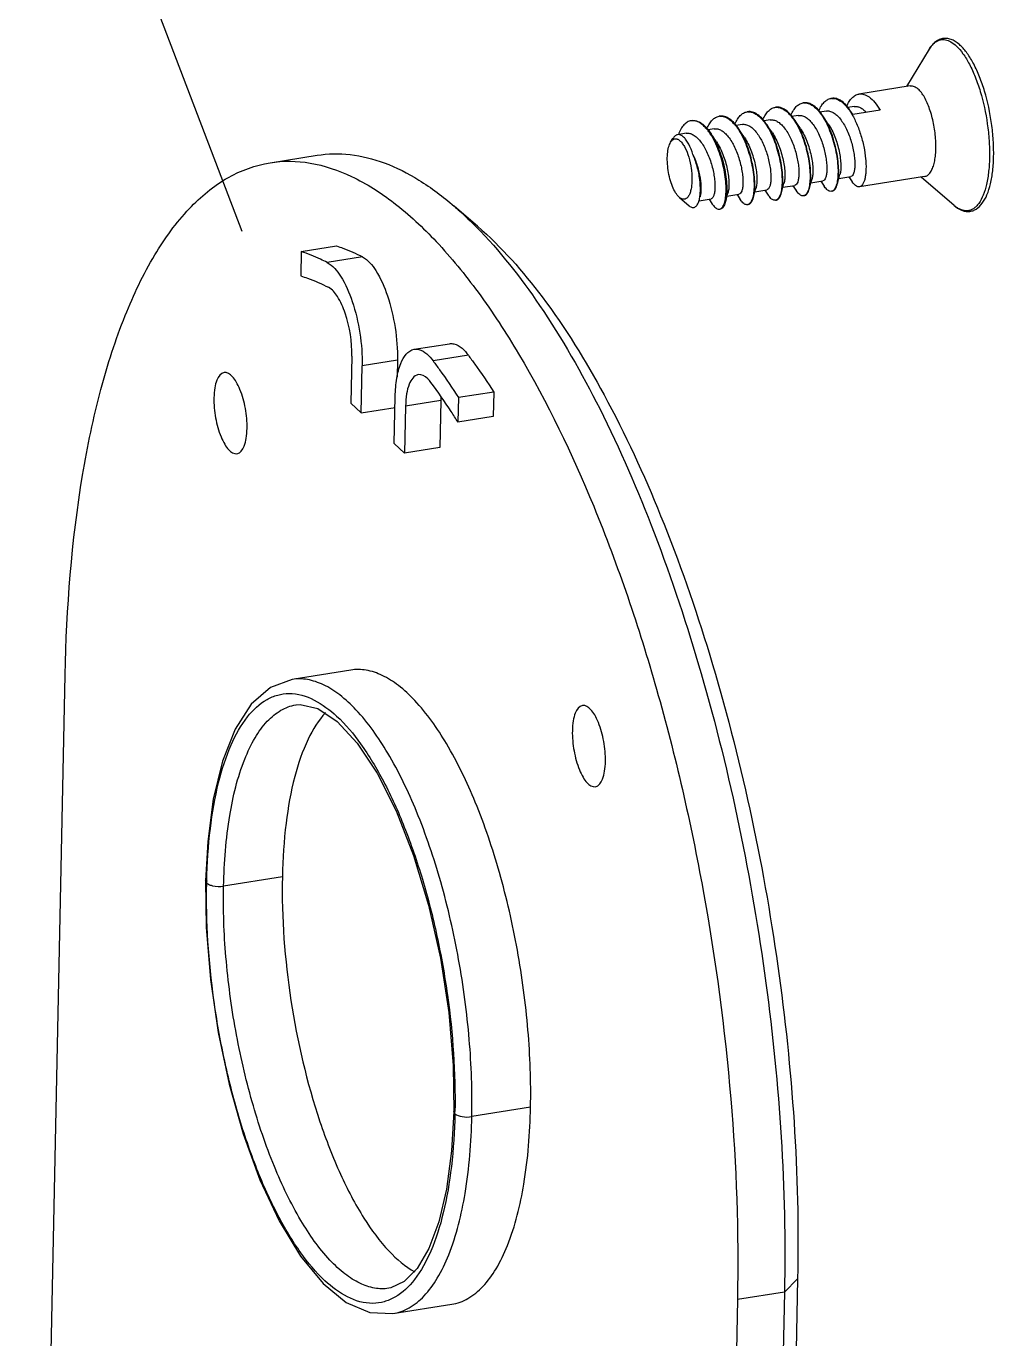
# Model space of a CAD drawing. Header units: millimetres. Extents: x 0 to 549, y 0 to 190.
# Drawn here: x 238.16 to 254.9, y 111.72 to 134.43 of the extents above; entities that cross this region are included whole.
import ezdxf

# ---------------------------------------------------------------- set-up
doc = ezdxf.new("R2010")
doc.units = ezdxf.units.MM
doc.layers.add('02___PRT_ALL_AXES', color=7, linetype='Continuous')

msp = doc.modelspace()

# ---------------------------------------------------------------- linework, layer by layer
msp.add_line((241.896, 130.877), (236.691, 144.501))
at = {"color": 7, "linetype": 'Continuous'}
for p, q in [((251.518, 132.885), (251.411, 132.868)), ((252.003, 132.962), (251.896, 132.945)), ((252.487, 133.039), (252.38, 133.023)), ((252.463, 132.903), (252.432, 132.953)), ((252.465, 132.904), (252.432, 132.953)), ((252.936, 132.978), (252.463, 132.903)), ((250.065, 132.654), (249.959, 132.637)), ((250.55, 132.731), (250.443, 132.714)), ((251.034, 132.808), (250.927, 132.791)), ((249.311, 132.423), (249.35, 132.488)), ((249.581, 132.577), (249.432, 132.553)), ((251.739, 131.72), (251.947, 131.753)), ((251.912, 131.748), (251.969, 131.662)), ((252.224, 131.797), (252.431, 131.83)), ((252.397, 131.825), (252.453, 131.739)), ((252.472, 131.712), (252.453, 131.739)), ((250.286, 131.489), (250.494, 131.522)), ((250.46, 131.516), (250.516, 131.43)), ((250.771, 131.566), (250.978, 131.599)), ((250.944, 131.593), (251, 131.508)), ((250.99, 131.603), (250.978, 131.599)), ((251.02, 131.481), (251, 131.508)), ((251.255, 131.643), (251.463, 131.676)), ((251.428, 131.67), (251.485, 131.585)), ((251.504, 131.558), (251.485, 131.585)), ((251.988, 131.635), (251.969, 131.662)), ((245.966, 130.969), (245.562, 131.316)), ((249.463, 131.468), (249.457, 131.474)), ((249.463, 131.468), (249.632, 131.323)), ((249.802, 131.411), (250.01, 131.445)), ((249.975, 131.439), (250.032, 131.353)), ((250.051, 131.327), (250.032, 131.353)), ((250.535, 131.404), (250.516, 131.43)), ((250.653, 131.343), (250.671, 131.349)), ((250.667, 131.352), (250.656, 131.346)), ((242.916, 130.53), (243.526, 130.627)), ((242.916, 130.53), (242.908, 130.108)), ((243.975, 130.439), (243.365, 130.342)), ((244.871, 128.84), (245.481, 128.937)), ((243.791, 128.72), (243.775, 127.906)), ((243.954, 127.74), (243.97, 128.554)), ((244.58, 128.651), (243.97, 128.554)), ((244.58, 128.651), (244.574, 128.355)), ((245.809, 128.736), (245.199, 128.638)), ((246.248, 128.1), (245.638, 128.003)), ((246.248, 128.1), (246.239, 127.678)), ((243.775, 127.906), (243.954, 127.74)), ((244.527, 127.208), (244.543, 128.022)), ((244.722, 127.855), (244.706, 127.041)), ((245.333, 127.953), (244.722, 127.855)), ((245.333, 127.953), (245.316, 127.138)), ((245.638, 128.003), (245.629, 127.581)), ((243.954, 127.74), (244.54, 127.833)), ((246.239, 127.678), (245.629, 127.581)), ((244.706, 127.041), (244.527, 127.208)), ((245.316, 127.138), (244.706, 127.041)), ((238.445, 104.686), (238.828, 123.207)), ((243.774, 123.29), (242.758, 123.128)), ((242.821, 122.688), (242.828, 122.689)), ((242.589, 119.715), (241.572, 119.553)), ((241.279, 119.604), (241.26, 119.641)), ((245.576, 115.614), (245.558, 115.651)), ((246.886, 115.725), (245.869, 115.563)), ((251.508, 112.76), (251.125, 94.239)), ((251.508, 112.76), (251.281, 112.529)), ((244.434, 112.594), (244.431, 112.593)), ((251.281, 112.529), (250.467, 112.399)), ((251.281, 112.529), (250.897, 94.008)), ((244.504, 112.155), (245.521, 112.317)), ((250.467, 112.399), (250.084, 93.879))]:
    msp.add_line(p, q, dxfattribs=at)
for points in [[(252.04, 132.737), (251.98, 132.827), (251.948, 132.876)], [(250.587, 132.505), (250.527, 132.596), (250.495, 132.645)], [(251.072, 132.583), (251.012, 132.673), (250.979, 132.722)], [(251.556, 132.66), (251.496, 132.75), (251.464, 132.799)], [(250.103, 132.428), (250.043, 132.519), (250.011, 132.568)], [(251.228, 131.544), (251.26, 131.662), (251.273, 131.709)], [(251.712, 131.621), (251.744, 131.739), (251.758, 131.786)], [(252.196, 131.698), (252.229, 131.816), (252.242, 131.863)], [(250.259, 131.39), (250.292, 131.507), (250.305, 131.554)], [(250.743, 131.467), (250.776, 131.585), (250.789, 131.632)], [(242.757, 123.128), (242.385, 122.988), (242.052, 122.697), (241.775, 122.268), (241.554, 121.713), (241.394, 121.054), (241.297, 120.325), (241.26, 119.641)], [(242.821, 122.688), (242.9, 122.695), (243.202, 122.626), (243.539, 122.401), (243.887, 122.023), (244.23, 121.505), (244.56, 120.852), (244.861, 120.081), (245.121, 119.221), (245.326, 118.304), (245.469, 117.367), (245.546, 116.447), (245.558, 115.651)], [(241.26, 119.641), (241.271, 118.842), (241.343, 117.936), (241.476, 117.022), (241.667, 116.125), (241.91, 115.266), (242.202, 114.47), (242.535, 113.758), (242.903, 113.151), (243.295, 112.675), (243.695, 112.348), (244.101, 112.173), (244.504, 112.155)], [(245.558, 115.651), (245.52, 114.97), (245.431, 114.307), (245.297, 113.743), (245.124, 113.283), (244.921, 112.936), (244.698, 112.709), (244.469, 112.6), (244.431, 112.593)]]:
    msp.add_lwpolyline(points, dxfattribs=at)
for centre, radius, start, end in [((254.054, 133.928), 0.277, 124.1108, 126.0805), ((251.63, 132.925), 0.179, 95.1768, 99.0422), ((252.114, 133.002), 0.179, 95.189, 99.0565), ((252.025, 132.799), 0.404, 53.309, 54.3436), ((252.048, 132.816), 0.386, 54.3405, 55.8656), ((250.177, 132.694), 0.179, 95.187, 99.0708), ((250.661, 132.771), 0.179, 95.1788, 99.0695), ((250.572, 132.568), 0.404, 53.307, 54.3436), ((250.595, 132.585), 0.386, 54.3405, 55.8638), ((251.146, 132.848), 0.179, 95.1627, 99.0608), ((251.056, 132.645), 0.404, 53.3091, 54.3436), ((251.079, 132.662), 0.386, 54.3405, 55.8646), ((251.54, 132.722), 0.404, 53.3095, 54.3436), ((251.563, 132.739), 0.386, 54.3405, 55.8658), ((249.693, 132.617), 0.179, 95.1873, 99.0516), ((250.088, 132.491), 0.404, 53.3089, 54.3436), ((250.11, 132.508), 0.386, 54.3405, 55.8664), ((251.115, 131.48), 0.0625, 279.1119, 290.2096), ((251.114, 131.484), 0.0666, 290.2154, 296.4338), ((251.127, 131.481), 0.0617, 279.1024, 285.624), ((251.126, 131.484), 0.0647, 285.6884, 294.9399), ((247.046, 127.918), 1.714, 176.5192, 178.8325), ((251.984, 119.382), 10.708, 178.6158, 178.8138), ((234.774, 115.837), 10.804, 358.8126, 359.0042)]:
    msp.add_arc(centre, radius, start, end, dxfattribs=at)
for points, knots in [([(254.325, 134.098), (254.303, 134.118), (254.258, 134.155), (254.185, 134.196), (254.109, 134.219), (254.033, 134.221), (253.96, 134.201), (253.893, 134.161), (253.834, 134.103), (253.801, 134.057), (253.786, 134.032)], [0, 0, 0, 0, 0.140093, 0.268504, 0.388464, 0.504115, 0.619261, 0.73764, 0.863385, 1, 1, 1, 1]), ([(253.786, 134.032), (253.79, 134.038), (253.806, 134.063), (253.823, 134.087), (253.837, 134.103)], [0, 0, 0, 0, 0.262793, 1, 1, 1, 1]), ([(253.837, 134.103), (253.842, 134.107), (253.858, 134.125), (253.876, 134.141), (253.891, 134.152)], [0, 0, 0, 0, 0.261378, 1, 1, 1, 1]), ([(253.899, 134.157), (253.924, 134.174), (253.979, 134.2), (254.074, 134.199), (254.17, 134.159), (254.227, 134.114), (254.255, 134.088)], [0, 0, 0, 0, 0.228046, 0.45228, 0.702841, 1, 1, 1, 1]), ([(254.216, 131.329), (254.255, 131.296), (254.317, 131.254), (254.409, 131.226), (254.476, 131.222), (254.542, 131.235), (254.626, 131.276), (254.717, 131.368), (254.796, 131.52), (254.855, 131.711), (254.891, 131.936), (254.906, 132.19), (254.899, 132.463), (254.86, 132.839), (254.782, 133.208), (254.665, 133.549), (254.565, 133.77), (254.455, 133.954), (254.37, 134.056), (254.325, 134.098)], [0, 0, 0, 0, 0.043678, 0.063552, 0.082761, 0.101786, 0.121146, 0.162677, 0.211289, 0.268796, 0.335179, 0.409218, 0.488955, 0.571992, 0.737304, 0.814489, 0.884937, 0.946999, 1, 1, 1, 1]), ([(254.255, 134.088), (254.299, 134.048), (254.382, 133.947), (254.491, 133.766), (254.59, 133.546), (254.707, 133.204), (254.786, 132.835), (254.826, 132.457), (254.834, 132.183), (254.821, 131.929), (254.785, 131.703), (254.73, 131.515), (254.665, 131.387), (254.602, 131.312), (254.554, 131.271), (254.501, 131.245), (254.446, 131.233), (254.389, 131.236), (254.331, 131.254), (254.272, 131.285), (254.235, 131.313), (254.216, 131.329)], [0, 0, 0, 0, 0.052505, 0.115239, 0.187063, 0.266073, 0.435739, 0.521079, 0.603049, 0.679095, 0.747025, 0.805236, 0.853068, 0.873371, 0.891663, 0.908524, 0.924748, 0.941245, 0.958873, 0.978311, 1, 1, 1, 1]), ([(251.392, 132.892), (251.405, 132.92), (251.431, 132.972), (251.48, 133.038), (251.537, 133.083), (251.58, 133.099), (251.602, 133.102)], [0, 0, 0, 0, 0.300874, 0.562643, 0.791205, 1, 1, 1, 1]), ([(251.78, 133.059), (251.754, 133.076), (251.701, 133.103), (251.641, 133.108), (251.614, 133.104)], [0, 0, 0, 0, 0.533387, 1, 1, 1, 1]), ([(251.614, 133.104), (251.64, 133.106), (251.7, 133.098), (251.751, 133.069), (251.776, 133.051)], [0, 0, 0, 0, 0.464867, 1, 1, 1, 1]), ([(251.877, 132.969), (251.889, 132.998), (251.915, 133.05), (251.964, 133.115), (252.021, 133.16), (252.065, 133.176), (252.086, 133.179)], [0, 0, 0, 0, 0.30087, 0.562641, 0.791207, 1, 1, 1, 1]), ([(252.264, 133.136), (252.238, 133.153), (252.185, 133.181), (252.125, 133.186), (252.098, 133.181)], [0, 0, 0, 0, 0.533385, 1, 1, 1, 1]), ([(252.098, 133.181), (252.125, 133.183), (252.184, 133.175), (252.235, 133.146), (252.26, 133.128)], [0, 0, 0, 0, 0.464865, 1, 1, 1, 1]), ([(252.266, 133.124), (252.295, 133.102), (252.352, 133.047), (252.399, 132.984), (252.422, 132.948)], [0, 0, 0, 0, 0.462969, 1, 1, 1, 1]), ([(252.432, 132.953), (252.409, 132.989), (252.361, 133.053), (252.302, 133.108), (252.273, 133.13)], [0, 0, 0, 0, 0.53834, 1, 1, 1, 1]), ([(252.361, 133.046), (252.373, 133.075), (252.399, 133.127), (252.449, 133.192), (252.506, 133.237), (252.549, 133.253), (252.57, 133.256)], [0, 0, 0, 0, 0.300858, 0.562626, 0.791197, 1, 1, 1, 1]), ([(252.57, 133.256), (252.599, 133.261), (252.663, 133.255), (252.718, 133.224), (252.745, 133.205)], [0, 0, 0, 0, 0.463959, 1, 1, 1, 1]), ([(252.745, 133.205), (252.781, 133.179), (252.853, 133.108), (252.908, 133.025), (252.936, 132.978)], [0, 0, 0, 0, 0.455783, 1, 1, 1, 1]), ([(249.939, 132.66), (249.952, 132.689), (249.978, 132.741), (250.027, 132.806), (250.084, 132.852), (250.127, 132.867), (250.149, 132.871)], [0, 0, 0, 0, 0.3009, 0.562681, 0.791236, 1, 1, 1, 1]), ([(250.327, 132.827), (250.301, 132.845), (250.248, 132.872), (250.188, 132.877), (250.161, 132.873)], [0, 0, 0, 0, 0.533384, 1, 1, 1, 1]), ([(250.161, 132.872), (250.188, 132.875), (250.247, 132.866), (250.298, 132.837), (250.323, 132.819)], [0, 0, 0, 0, 0.464871, 1, 1, 1, 1]), ([(250.424, 132.738), (250.436, 132.766), (250.462, 132.818), (250.512, 132.883), (250.568, 132.929), (250.612, 132.945), (250.633, 132.948)], [0, 0, 0, 0, 0.300856, 0.562623, 0.791198, 1, 1, 1, 1]), ([(250.811, 132.904), (250.785, 132.922), (250.732, 132.949), (250.672, 132.954), (250.645, 132.95)], [0, 0, 0, 0, 0.533384, 1, 1, 1, 1]), ([(250.645, 132.949), (250.672, 132.952), (250.731, 132.943), (250.782, 132.915), (250.808, 132.896)], [0, 0, 0, 0, 0.464873, 1, 1, 1, 1]), ([(250.813, 132.892), (250.843, 132.87), (250.899, 132.816), (250.946, 132.752), (250.969, 132.717)], [0, 0, 0, 0, 0.462969, 1, 1, 1, 1]), ([(250.979, 132.722), (250.956, 132.758), (250.908, 132.822), (250.85, 132.877), (250.82, 132.898)], [0, 0, 0, 0, 0.538298, 1, 1, 1, 1]), ([(250.908, 132.815), (250.92, 132.843), (250.946, 132.895), (250.996, 132.961), (251.053, 133.006), (251.096, 133.022), (251.117, 133.025)], [0, 0, 0, 0, 0.300866, 0.562637, 0.791204, 1, 1, 1, 1]), ([(251.295, 132.981), (251.27, 132.999), (251.217, 133.026), (251.156, 133.031), (251.129, 133.027)], [0, 0, 0, 0, 0.533386, 1, 1, 1, 1]), ([(251.129, 133.027), (251.156, 133.029), (251.215, 133.02), (251.267, 132.992), (251.292, 132.974)], [0, 0, 0, 0, 0.464879, 1, 1, 1, 1]), ([(251.298, 132.969), (251.327, 132.948), (251.384, 132.893), (251.43, 132.829), (251.454, 132.794)], [0, 0, 0, 0, 0.462969, 1, 1, 1, 1]), ([(251.464, 132.799), (251.44, 132.835), (251.392, 132.899), (251.334, 132.954), (251.304, 132.976)], [0, 0, 0, 0, 0.538298, 1, 1, 1, 1]), ([(251.518, 132.885), (251.538, 132.888), (251.581, 132.886), (251.645, 132.86), (251.706, 132.812), (251.79, 132.72), (251.879, 132.566), (251.944, 132.392), (251.983, 132.244), (252.003, 132.135), (252.014, 132.034), (252.016, 131.944), (252.011, 131.878), (252.003, 131.834), (251.991, 131.793), (251.97, 131.757), (251.947, 131.753)], [0, 0, 0, 0, 0.0441, 0.092948, 0.149501, 0.214704, 0.367736, 0.538358, 0.623872, 0.70575, 0.781288, 0.848037, 0.903977, 0.92746, 0.947824, 1, 1, 1, 1]), ([(251.782, 133.046), (251.811, 133.025), (251.868, 132.97), (251.915, 132.907), (251.938, 132.871)], [0, 0, 0, 0, 0.462969, 1, 1, 1, 1]), ([(251.948, 132.876), (251.924, 132.912), (251.877, 132.976), (251.818, 133.031), (251.788, 133.053)], [0, 0, 0, 0, 0.538298, 1, 1, 1, 1]), ([(251.938, 132.871), (251.966, 132.829), (252.017, 132.736), (252.104, 132.533), (252.165, 132.315), (252.199, 132.096), (252.21, 131.946), (252.207, 131.815), (252.194, 131.734), (252.185, 131.699)], [0, 0, 0, 0, 0.124668, 0.259924, 0.54174, 0.677361, 0.802017, 0.91083, 1, 1, 1, 1]), ([(252.196, 131.698), (252.206, 131.733), (252.218, 131.813), (252.222, 131.945), (252.211, 132.096), (252.177, 132.316), (252.116, 132.536), (252.028, 132.74), (251.976, 132.833), (251.948, 132.876)], [0, 0, 0, 0, 0.08869, 0.197277, 0.321934, 0.457719, 0.74, 0.875379, 1, 1, 1, 1]), ([(252.003, 132.962), (252.022, 132.966), (252.066, 132.964), (252.129, 132.937), (252.191, 132.89), (252.274, 132.797), (252.363, 132.643), (252.429, 132.469), (252.467, 132.321), (252.487, 132.212), (252.498, 132.111), (252.501, 132.022), (252.496, 131.956), (252.487, 131.911), (252.475, 131.87), (252.455, 131.834), (252.431, 131.83)], [0, 0, 0, 0, 0.0441, 0.092948, 0.149501, 0.214704, 0.367736, 0.538358, 0.623872, 0.70575, 0.781288, 0.848037, 0.903977, 0.927459, 0.947824, 1, 1, 1, 1]), ([(252.422, 132.948), (252.459, 132.892), (252.525, 132.767), (252.601, 132.564), (252.657, 132.35), (252.684, 132.172), (252.693, 132.037), (252.693, 131.946), (252.687, 131.865), (252.675, 131.795), (252.659, 131.737), (252.637, 131.693), (252.611, 131.662), (252.588, 131.652), (252.578, 131.65)], [0, 0, 0, 0, 0.145674, 0.305104, 0.468046, 0.623399, 0.694881, 0.760584, 0.819474, 0.87074, 0.913887, 0.948924, 0.976766, 1, 1, 1, 1]), ([(252.487, 133.039), (252.504, 133.042), (252.54, 133.042), (252.594, 133.024), (252.647, 132.99), (252.68, 132.959), (252.696, 132.942)], [0, 0, 0, 0, 0.213421, 0.444181, 0.704484, 1, 1, 1, 1]), ([(249.664, 132.794), (249.642, 132.79), (249.595, 132.773), (249.535, 132.721), (249.483, 132.647), (249.457, 132.589), (249.444, 132.557)], [0, 0, 0, 0, 0.205029, 0.432063, 0.695281, 1, 1, 1, 1]), ([(250.001, 132.562), (249.989, 132.581), (249.964, 132.617), (249.918, 132.672), (249.865, 132.725), (249.803, 132.768), (249.739, 132.793), (249.696, 132.797), (249.676, 132.795)], [0, 0, 0, 0, 0.161373, 0.312058, 0.516933, 0.6969, 0.855398, 1, 1, 1, 1]), ([(249.677, 132.796), (249.704, 132.8), (249.765, 132.795), (249.853, 132.749), (249.937, 132.671), (249.986, 132.605), (250.011, 132.568)], [0, 0, 0, 0, 0.195063, 0.41857, 0.68598, 1, 1, 1, 1]), ([(250.065, 132.654), (250.085, 132.657), (250.128, 132.655), (250.192, 132.628), (250.253, 132.581), (250.337, 132.488), (250.426, 132.335), (250.491, 132.161), (250.53, 132.012), (250.55, 131.904), (250.561, 131.803), (250.563, 131.713), (250.558, 131.647), (250.55, 131.602), (250.538, 131.562), (250.517, 131.525), (250.494, 131.522)], [0, 0, 0, 0, 0.0441, 0.092948, 0.149501, 0.214704, 0.367737, 0.538358, 0.623872, 0.70575, 0.781288, 0.848037, 0.903977, 0.92746, 0.947824, 1, 1, 1, 1]), ([(250.329, 132.815), (250.358, 132.793), (250.415, 132.738), (250.462, 132.675), (250.485, 132.64)], [0, 0, 0, 0, 0.46297, 1, 1, 1, 1]), ([(250.495, 132.645), (250.472, 132.681), (250.424, 132.745), (250.365, 132.8), (250.335, 132.821)], [0, 0, 0, 0, 0.538294, 1, 1, 1, 1]), ([(250.485, 132.64), (250.513, 132.597), (250.564, 132.505), (250.651, 132.301), (250.712, 132.083), (250.746, 131.865), (250.757, 131.715), (250.754, 131.583), (250.741, 131.503), (250.732, 131.468)], [0, 0, 0, 0, 0.124673, 0.259938, 0.541769, 0.677386, 0.802032, 0.910836, 1, 1, 1, 1]), ([(250.743, 131.467), (250.753, 131.502), (250.766, 131.582), (250.769, 131.714), (250.759, 131.865), (250.724, 132.085), (250.663, 132.304), (250.575, 132.509), (250.523, 132.602), (250.495, 132.645)], [0, 0, 0, 0, 0.088692, 0.197279, 0.321933, 0.457713, 0.739998, 0.87538, 1, 1, 1, 1]), ([(250.55, 132.731), (250.569, 132.734), (250.611, 132.732), (250.672, 132.708), (250.732, 132.663), (250.814, 132.575), (250.902, 132.428), (250.981, 132.227), (251.025, 132.048), (251.043, 131.909), (251.048, 131.818), (251.045, 131.74), (251.034, 131.677), (251.018, 131.631), (251, 131.608), (250.99, 131.603)], [0, 0, 0, 0, 0.043177, 0.090776, 0.14562, 0.208697, 0.356869, 0.523273, 0.688825, 0.764898, 0.833267, 0.891913, 0.939342, 0.974941, 1, 1, 1, 1]), ([(250.969, 132.717), (250.997, 132.674), (251.049, 132.582), (251.135, 132.378), (251.196, 132.16), (251.231, 131.942), (251.241, 131.792), (251.238, 131.66), (251.226, 131.58), (251.216, 131.545)], [0, 0, 0, 0, 0.124689, 0.259971, 0.541829, 0.677448, 0.802088, 0.910871, 1, 1, 1, 1]), ([(251.228, 131.544), (251.237, 131.579), (251.25, 131.659), (251.254, 131.791), (251.243, 131.942), (251.208, 132.162), (251.147, 132.382), (251.06, 132.586), (251.007, 132.679), (250.979, 132.722)], [0, 0, 0, 0, 0.08869, 0.197277, 0.321934, 0.457719, 0.739998, 0.875379, 1, 1, 1, 1]), ([(251.034, 132.808), (251.054, 132.811), (251.097, 132.809), (251.16, 132.783), (251.222, 132.735), (251.306, 132.643), (251.395, 132.489), (251.46, 132.315), (251.498, 132.166), (251.519, 132.058), (251.53, 131.957), (251.532, 131.867), (251.527, 131.801), (251.518, 131.757), (251.507, 131.716), (251.486, 131.68), (251.463, 131.676)], [0, 0, 0, 0, 0.0441, 0.092948, 0.149501, 0.214704, 0.367736, 0.538358, 0.623872, 0.70575, 0.781288, 0.848037, 0.903977, 0.927461, 0.947824, 1, 1, 1, 1]), ([(251.454, 132.794), (251.481, 132.752), (251.533, 132.659), (251.62, 132.456), (251.681, 132.238), (251.715, 132.019), (251.726, 131.869), (251.722, 131.737), (251.71, 131.657), (251.701, 131.622)], [0, 0, 0, 0, 0.124667, 0.259924, 0.54174, 0.67736, 0.802015, 0.910827, 1, 1, 1, 1]), ([(251.712, 131.621), (251.722, 131.656), (251.734, 131.736), (251.738, 131.868), (251.727, 132.019), (251.693, 132.239), (251.631, 132.459), (251.544, 132.663), (251.492, 132.756), (251.464, 132.799)], [0, 0, 0, 0, 0.088689, 0.197276, 0.321935, 0.45772, 0.739998, 0.875378, 1, 1, 1, 1]), ([(251.556, 132.66), (251.602, 132.591), (251.677, 132.437), (251.737, 132.234), (251.765, 132.07), (251.774, 131.96), (251.773, 131.866), (251.764, 131.81), (251.758, 131.786)], [0, 0, 0, 0, 0.270424, 0.557264, 0.692419, 0.814345, 0.918106, 1, 1, 1, 1]), ([(252.04, 132.737), (252.086, 132.668), (252.161, 132.514), (252.221, 132.311), (252.249, 132.147), (252.258, 132.037), (252.257, 131.943), (252.249, 131.887), (252.242, 131.863)], [0, 0, 0, 0, 0.270424, 0.557264, 0.692419, 0.814345, 0.918106, 1, 1, 1, 1]), ([(249.457, 131.474), (249.433, 131.495), (249.39, 131.554), (249.338, 131.661), (249.296, 131.791), (249.266, 131.934), (249.252, 132.079), (249.253, 132.214), (249.271, 132.329), (249.295, 132.397), (249.311, 132.423)], [0, 0, 0, 0, 0.095528, 0.21592, 0.354951, 0.503623, 0.651753, 0.789225, 0.90725, 1, 1, 1, 1]), ([(249.311, 132.423), (249.314, 132.429), (249.326, 132.447), (249.343, 132.463), (249.357, 132.471)], [0, 0, 0, 0, 0.280416, 1, 1, 1, 1]), ([(249.432, 132.553), (249.416, 132.55), (249.382, 132.534), (249.36, 132.505), (249.35, 132.488)], [0, 0, 0, 0, 0.451209, 1, 1, 1, 1]), ([(249.357, 132.471), (249.366, 132.477), (249.386, 132.484), (249.408, 132.482), (249.418, 132.479)], [0, 0, 0, 0, 0.496656, 1, 1, 1, 1]), ([(249.418, 132.479), (249.423, 132.477), (249.445, 132.469), (249.464, 132.455), (249.477, 132.443)], [0, 0, 0, 0, 0.223311, 1, 1, 1, 1]), ([(249.536, 132.51), (249.52, 132.525), (249.489, 132.549), (249.449, 132.556), (249.432, 132.553)], [0, 0, 0, 0, 0.553952, 1, 1, 1, 1]), ([(249.477, 132.443), (249.492, 132.429), (249.522, 132.393), (249.576, 132.302), (249.63, 132.159), (249.664, 132), (249.678, 131.867), (249.681, 131.77), (249.676, 131.68), (249.664, 131.6), (249.644, 131.534), (249.618, 131.482), (249.585, 131.446), (249.544, 131.431), (249.5, 131.44), (249.475, 131.457), (249.463, 131.468)], [0, 0, 0, 0, 0.052551, 0.115344, 0.266144, 0.435967, 0.521388, 0.603437, 0.679559, 0.747562, 0.805837, 0.853725, 0.892205, 0.925065, 0.958979, 1, 1, 1, 1]), ([(249.696, 132.211), (249.677, 132.273), (249.644, 132.359), (249.585, 132.457), (249.553, 132.495), (249.536, 132.51)], [0, 0, 0, 0, 0.565791, 0.801717, 1, 1, 1, 1]), ([(249.581, 132.577), (249.601, 132.58), (249.644, 132.578), (249.707, 132.551), (249.769, 132.504), (249.853, 132.411), (249.942, 132.257), (250.007, 132.083), (250.046, 131.935), (250.066, 131.827), (250.077, 131.726), (250.079, 131.636), (250.074, 131.57), (250.065, 131.525), (250.054, 131.485), (250.033, 131.448), (250.01, 131.445)], [0, 0, 0, 0, 0.0441, 0.092948, 0.149501, 0.214704, 0.367736, 0.538358, 0.623872, 0.70575, 0.781288, 0.848037, 0.903977, 0.927458, 0.947824, 1, 1, 1, 1]), ([(250.248, 131.39), (250.257, 131.425), (250.269, 131.505), (250.273, 131.637), (250.262, 131.787), (250.228, 132.005), (250.167, 132.223), (250.08, 132.427), (250.029, 132.52), (250.001, 132.562)], [0, 0, 0, 0, 0.089084, 0.197827, 0.322435, 0.45804, 0.739918, 0.875245, 1, 1, 1, 1]), ([(250.011, 132.568), (250.039, 132.525), (250.091, 132.432), (250.179, 132.227), (250.24, 132.008), (250.274, 131.788), (250.285, 131.637), (250.281, 131.505), (250.269, 131.425), (250.259, 131.39)], [0, 0, 0, 0, 0.12462, 0.260002, 0.542284, 0.678068, 0.802721, 0.911309, 1, 1, 1, 1]), ([(250.103, 132.428), (250.149, 132.36), (250.224, 132.206), (250.284, 132.002), (250.312, 131.839), (250.321, 131.729), (250.32, 131.635), (250.311, 131.579), (250.305, 131.554)], [0, 0, 0, 0, 0.270423, 0.557264, 0.692419, 0.814345, 0.918106, 1, 1, 1, 1]), ([(250.587, 132.505), (250.633, 132.437), (250.708, 132.283), (250.768, 132.079), (250.796, 131.916), (250.805, 131.806), (250.804, 131.712), (250.796, 131.656), (250.789, 131.632)], [0, 0, 0, 0, 0.270424, 0.557265, 0.692419, 0.814346, 0.918107, 1, 1, 1, 1]), ([(251.072, 132.583), (251.117, 132.514), (251.192, 132.36), (251.252, 132.157), (251.28, 131.993), (251.29, 131.883), (251.288, 131.789), (251.28, 131.733), (251.273, 131.709)], [0, 0, 0, 0, 0.270424, 0.557264, 0.692419, 0.814345, 0.918107, 1, 1, 1, 1]), ([(243.189, 132.197), (243.378, 132.227), (243.777, 132.233), (244.381, 132.079), (244.989, 131.769), (245.371, 131.481), (245.562, 131.316)], [0, 0, 0, 0, 0.219294, 0.452326, 0.710123, 1, 1, 1, 1]), ([(249.696, 132.211), (249.727, 132.145), (249.778, 132.01), (249.823, 131.808), (249.838, 131.649), (249.833, 131.542), (249.826, 131.497), (249.82, 131.477)], [0, 0, 0, 0, 0.289344, 0.573355, 0.819234, 0.919052, 1, 1, 1, 1]), ([(249.803, 131.415), (249.81, 131.439), (249.82, 131.492), (249.829, 131.614), (249.819, 131.787), (249.776, 132.001), (249.727, 132.144), (249.696, 132.211)], [0, 0, 0, 0, 0.091211, 0.197803, 0.447927, 0.725854, 1, 1, 1, 1]), ([(252.578, 131.65), (252.57, 131.649), (252.551, 131.65), (252.524, 131.662), (252.497, 131.683), (252.481, 131.702), (252.472, 131.712)], [0, 0, 0, 0, 0.196382, 0.41835, 0.683391, 1, 1, 1, 1]), ([(251.125, 131.418), (251.117, 131.417), (251.098, 131.418), (251.071, 131.43), (251.044, 131.452), (251.028, 131.47), (251.02, 131.481)], [0, 0, 0, 0, 0.196414, 0.418389, 0.683344, 1, 1, 1, 1]), ([(251.216, 131.545), (251.212, 131.53), (251.204, 131.503), (251.184, 131.46), (251.161, 131.433), (251.143, 131.424)], [0, 0, 0, 0, 0.318404, 0.588422, 1, 1, 1, 1]), ([(251.154, 131.426), (251.171, 131.434), (251.194, 131.46), (251.215, 131.502), (251.224, 131.529), (251.228, 131.544)], [0, 0, 0, 0, 0.41123, 0.681157, 1, 1, 1, 1]), ([(251.609, 131.496), (251.601, 131.494), (251.583, 131.495), (251.556, 131.507), (251.529, 131.529), (251.512, 131.547), (251.504, 131.558)], [0, 0, 0, 0, 0.196382, 0.418348, 0.683388, 1, 1, 1, 1]), ([(251.621, 131.498), (251.631, 131.499), (251.652, 131.508), (251.677, 131.535), (251.697, 131.574), (251.707, 131.604), (251.712, 131.621)], [0, 0, 0, 0, 0.18522, 0.402657, 0.67163, 1, 1, 1, 1]), ([(251.701, 131.622), (251.697, 131.607), (251.688, 131.58), (251.667, 131.536), (251.644, 131.509), (251.626, 131.501)], [0, 0, 0, 0, 0.319797, 0.590073, 1, 1, 1, 1]), ([(252.094, 131.573), (252.085, 131.571), (252.067, 131.572), (252.04, 131.584), (252.013, 131.606), (251.996, 131.625), (251.988, 131.635)], [0, 0, 0, 0, 0.196382, 0.418349, 0.68339, 1, 1, 1, 1]), ([(252.106, 131.575), (252.115, 131.576), (252.136, 131.585), (252.161, 131.612), (252.182, 131.651), (252.192, 131.681), (252.196, 131.698)], [0, 0, 0, 0, 0.185216, 0.402649, 0.671621, 1, 1, 1, 1]), ([(252.185, 131.699), (252.181, 131.684), (252.172, 131.657), (252.152, 131.613), (252.128, 131.586), (252.11, 131.578)], [0, 0, 0, 0, 0.31961, 0.58986, 1, 1, 1, 1]), ([(245.562, 131.316), (245.595, 131.289), (245.725, 131.174), (245.851, 131.053), (245.944, 130.959)], [0, 0, 0, 0, 0.243251, 1, 1, 1, 1]), ([(249.632, 131.323), (249.64, 131.316), (249.656, 131.304), (249.682, 131.293), (249.708, 131.291), (249.733, 131.299), (249.755, 131.317), (249.783, 131.354), (249.796, 131.39), (249.803, 131.415)], [0, 0, 0, 0, 0.130257, 0.241796, 0.341603, 0.440217, 0.548773, 0.675643, 1, 1, 1, 1]), ([(250.051, 131.327), (250.059, 131.316), (250.076, 131.297), (250.103, 131.276), (250.13, 131.264), (250.148, 131.263), (250.156, 131.264)], [0, 0, 0, 0, 0.316583, 0.58164, 0.803621, 1, 1, 1, 1]), ([(250.259, 131.39), (250.255, 131.373), (250.244, 131.342), (250.224, 131.303), (250.199, 131.277), (250.178, 131.268), (250.168, 131.266)], [0, 0, 0, 0, 0.328397, 0.597368, 0.814787, 1, 1, 1, 1]), ([(250.175, 131.27), (250.192, 131.279), (250.215, 131.306), (250.235, 131.349), (250.244, 131.376), (250.248, 131.39)], [0, 0, 0, 0, 0.411777, 0.681764, 1, 1, 1, 1]), ([(250.641, 131.341), (250.632, 131.34), (250.614, 131.341), (250.587, 131.353), (250.56, 131.374), (250.544, 131.393), (250.535, 131.404)], [0, 0, 0, 0, 0.196382, 0.418362, 0.683406, 1, 1, 1, 1]), ([(250.732, 131.468), (250.725, 131.443), (250.711, 131.4), (250.683, 131.363), (250.667, 131.352)], [0, 0, 0, 0, 0.579814, 1, 1, 1, 1]), ([(250.671, 131.349), (250.688, 131.358), (250.711, 131.384), (250.731, 131.426), (250.74, 131.452), (250.743, 131.467)], [0, 0, 0, 0, 0.41276, 0.682464, 1, 1, 1, 1]), ([(245.944, 130.959), (246.353, 130.545), (247.141, 129.536), (248.16, 127.747), (249.087, 125.607), (250.174, 122.317), (251.077, 117.93), (251.318, 114.314), (251.281, 112.529)], [0, 0, 0, 0, 0.089365, 0.195125, 0.315206, 0.446424, 0.726148, 1, 1, 1, 1]), ([(245.966, 130.969), (246.386, 130.608), (247.197, 129.682), (248.245, 127.983), (249.205, 125.899), (250.343, 122.628), (251.29, 118.216), (251.546, 114.566), (251.508, 112.76)], [0, 0, 0, 0, 0.085254, 0.188192, 0.306986, 0.438365, 0.721493, 1, 1, 1, 1]), ([(243.526, 130.627), (243.564, 130.615), (243.717, 130.563), (243.866, 130.496), (243.975, 130.439)], [0, 0, 0, 0, 0.242039, 1, 1, 1, 1]), ([(243.365, 130.342), (243.327, 130.361), (243.182, 130.434), (243.031, 130.494), (242.916, 130.53)], [0, 0, 0, 0, 0.258559, 1, 1, 1, 1]), ([(243.975, 130.439), (244.073, 130.388), (244.251, 130.164), (244.431, 129.743), (244.555, 129.217), (244.584, 128.839), (244.58, 128.651)], [0, 0, 0, 0, 0.171181, 0.418056, 0.70963, 1, 1, 1, 1]), ([(243.365, 130.342), (243.463, 130.291), (243.641, 130.067), (243.821, 129.646), (243.945, 129.12), (243.974, 128.742), (243.97, 128.554)], [0, 0, 0, 0, 0.171194, 0.418054, 0.709612, 1, 1, 1, 1]), ([(242.908, 130.108), (242.948, 130.096), (243.112, 130.043), (243.271, 129.973), (243.387, 129.912)], [0, 0, 0, 0, 0.241308, 1, 1, 1, 1]), ([(243.791, 128.72), (243.797, 128.97), (243.74, 129.334), (243.572, 129.729), (243.453, 129.878), (243.387, 129.912)], [0, 0, 0, 0, 0.581102, 0.82846, 1, 1, 1, 1]), ([(244.543, 128.022), (244.546, 128.128), (244.563, 128.326), (244.627, 128.615), (244.76, 128.822), (244.871, 128.84)], [0, 0, 0, 0, 0.347837, 0.634412, 1, 1, 1, 1]), ([(244.871, 128.84), (244.897, 128.844), (245.034, 128.834), (245.136, 128.723), (245.199, 128.638)], [0, 0, 0, 0, 0.199903, 1, 1, 1, 1]), ([(245.481, 128.937), (245.507, 128.941), (245.643, 128.931), (245.746, 128.82), (245.809, 128.736)], [0, 0, 0, 0, 0.199937, 1, 1, 1, 1]), ([(245.199, 128.638), (245.236, 128.588), (245.388, 128.38), (245.533, 128.167), (245.638, 128.003)], [0, 0, 0, 0, 0.242803, 1, 1, 1, 1]), ([(245.809, 128.736), (245.847, 128.685), (245.998, 128.477), (246.143, 128.264), (246.248, 128.1)], [0, 0, 0, 0, 0.242803, 1, 1, 1, 1]), ([(244.941, 128.401), (244.867, 128.389), (244.778, 128.251), (244.735, 128.058), (244.724, 127.927), (244.722, 127.855)], [0, 0, 0, 0, 0.365588, 0.652163, 1, 1, 1, 1]), ([(245.16, 128.267), (245.143, 128.289), (245.089, 128.355), (245, 128.41), (244.941, 128.401)], [0, 0, 0, 0, 0.32095, 1, 1, 1, 1]), ([(245.629, 127.581), (245.591, 127.641), (245.441, 127.874), (245.282, 128.102), (245.16, 128.267)], [0, 0, 0, 0, 0.257927, 1, 1, 1, 1]), ([(245.869, 115.563), (245.878, 116.008), (245.845, 116.92), (245.663, 118.28), (245.361, 119.6), (244.955, 120.801), (244.472, 121.809), (244.003, 122.483), (243.602, 122.858), (243.319, 123.04), (243.035, 123.138), (242.846, 123.142), (242.758, 123.128)], [0, 0, 0, 0, 0.153208, 0.313077, 0.47099, 0.618448, 0.748029, 0.854331, 0.898173, 0.936166, 0.96945, 1, 1, 1, 1]), ([(246.886, 115.725), (246.895, 116.17), (246.861, 117.082), (246.68, 118.442), (246.377, 119.763), (245.971, 120.964), (245.489, 121.972), (245.019, 122.645), (244.619, 123.021), (244.335, 123.203), (244.051, 123.3), (243.862, 123.304), (243.774, 123.289)], [0, 0, 0, 0, 0.153218, 0.313093, 0.471029, 0.618491, 0.748066, 0.854361, 0.898188, 0.936169, 0.969452, 1, 1, 1, 1]), ([(241.28, 119.641), (241.287, 119.944), (241.325, 120.516), (241.46, 121.308), (241.668, 121.964), (241.941, 122.467), (242.242, 122.755), (242.505, 122.866), (242.944, 122.927), (243.499, 122.579), (243.98, 121.991), (244.372, 121.339), (244.724, 120.552), (245.032, 119.655), (245.279, 118.682), (245.517, 117.344), (245.589, 116.322), (245.577, 115.65)], [0, 0, 0, 0, 0.075614, 0.142802, 0.200017, 0.246771, 0.284342, 0.301031, 0.317329, 0.393397, 0.446238, 0.509389, 0.581725, 0.661276, 0.74564, 0.832111, 1, 1, 1, 1]), ([(241.572, 119.553), (241.58, 119.961), (241.638, 120.705), (241.845, 121.57), (242.098, 122.107), (242.307, 122.4), (242.547, 122.602), (242.731, 122.672), (242.821, 122.688)], [0, 0, 0, 0, 0.34219, 0.624392, 0.739963, 0.838787, 0.923587, 1, 1, 1, 1]), ([(243.335, 122.554), (243.211, 122.419), (242.994, 122.06), (242.775, 121.408), (242.633, 120.607), (242.595, 120.025), (242.589, 119.715)], [0, 0, 0, 0, 0.184432, 0.414418, 0.68864, 1, 1, 1, 1]), ([(242.589, 119.715), (242.574, 119), (242.685, 117.562), (243.085, 115.839), (243.564, 114.595), (243.96, 113.837), (244.384, 113.256), (244.716, 112.969), (244.882, 112.876)], [0, 0, 0, 0, 0.288712, 0.579007, 0.710505, 0.826255, 0.923046, 1, 1, 1, 1]), ([(245.576, 115.614), (245.57, 115.308), (245.534, 114.731), (245.4, 113.932), (245.193, 113.268), (244.921, 112.759), (244.62, 112.466), (244.355, 112.353), (243.914, 112.289), (243.356, 112.638), (242.873, 113.23), (242.48, 113.886), (242.126, 114.678), (241.818, 115.581), (241.571, 116.56), (241.335, 117.903), (241.265, 118.929), (241.279, 119.604)], [0, 0, 0, 0, 0.075783, 0.143183, 0.200605, 0.247526, 0.285182, 0.301873, 0.31815, 0.394034, 0.446829, 0.509966, 0.582306, 0.661856, 0.746187, 0.832566, 1, 1, 1, 1]), ([(241.279, 119.604), (241.282, 119.601), (241.297, 119.589), (241.315, 119.58), (241.329, 119.575)], [0, 0, 0, 0, 0.216913, 1, 1, 1, 1]), ([(241.329, 119.575), (241.346, 119.568), (241.425, 119.545), (241.509, 119.543), (241.572, 119.553)], [0, 0, 0, 0, 0.226384, 1, 1, 1, 1]), ([(244.431, 112.593), (244.35, 112.581), (244.176, 112.584), (243.916, 112.675), (243.655, 112.844), (243.286, 113.19), (242.855, 113.81), (242.412, 114.737), (242.039, 115.842), (241.761, 117.056), (241.594, 118.306), (241.563, 119.144), (241.572, 119.553)], [0, 0, 0, 0, 0.030557, 0.063872, 0.101908, 0.145793, 0.252164, 0.381773, 0.52922, 0.68709, 0.846895, 1, 1, 1, 1]), ([(245.521, 112.317), (245.619, 112.332), (245.82, 112.407), (246.083, 112.626), (246.311, 112.943), (246.587, 113.528), (246.814, 114.47), (246.877, 115.28), (246.886, 115.725)], [0, 0, 0, 0, 0.076415, 0.161072, 0.259741, 0.375225, 0.657424, 1, 1, 1, 1]), ([(245.576, 115.614), (245.609, 115.584), (245.713, 115.556), (245.813, 115.554), (245.869, 115.563)], [0, 0, 0, 0, 0.437787, 1, 1, 1, 1]), ([(244.504, 112.155), (244.602, 112.17), (244.803, 112.245), (245.066, 112.464), (245.294, 112.781), (245.57, 113.365), (245.797, 114.308), (245.86, 115.118), (245.869, 115.563)], [0, 0, 0, 0, 0.076398, 0.161058, 0.259719, 0.375176, 0.65739, 1, 1, 1, 1])]:
    msp.add_open_spline(points, degree=3, knots=knots, dxfattribs=at)
for points in [[(251.626, 131.501), (251.621, 131.498), (251.615, 131.497), (251.609, 131.496)], [(252.11, 131.578), (252.105, 131.575), (252.099, 131.574), (252.094, 131.573)], [(250.156, 131.264), (250.163, 131.265), (250.169, 131.267), (250.175, 131.27)], [(250.656, 131.346), (250.651, 131.344), (250.646, 131.342), (250.641, 131.341)]]:
    msp.add_open_spline(points, degree=3, dxfattribs=at)
at = {"layer": '02___PRT_ALL_AXES', "color": 7, "linetype": 'Continuous'}
for p, q in [((253.786, 134.032), (253.396, 133.388)), ((253.458, 133.398), (252.57, 133.256)), ((242.376, 132.068), (243.189, 132.197)), ((253.708, 131.83), (252.578, 131.65)), ((254.216, 131.329), (253.646, 131.82))]:
    msp.add_line(p, q, dxfattribs=at)
for points, knots in [([(253.458, 133.398), (253.469, 133.4), (253.493, 133.4), (253.529, 133.39), (253.565, 133.37), (253.587, 133.351), (253.598, 133.341)], [0, 0, 0, 0, 0.215999, 0.447399, 0.706341, 1, 1, 1, 1]), ([(253.708, 131.83), (253.725, 131.833), (253.76, 131.847), (253.803, 131.891), (253.839, 131.954), (253.868, 132.034), (253.889, 132.13), (253.906, 132.282), (253.903, 132.492), (253.868, 132.747), (253.803, 132.988), (253.728, 133.166), (253.656, 133.278), (253.618, 133.323), (253.598, 133.341)], [0, 0, 0, 0, 0.031135, 0.066937, 0.110197, 0.161891, 0.221843, 0.289175, 0.44026, 0.601601, 0.757718, 0.89401, 0.951214, 1, 1, 1, 1]), ([(238.828, 123.207), (238.852, 124.363), (238.98, 126.027), (239.41, 128.095), (239.82, 129.377), (240.324, 130.439), (240.917, 131.264), (241.598, 131.834), (242.121, 132.027), (242.376, 132.068)], [0, 0, 0, 0, 0.342442, 0.492095, 0.624961, 0.740358, 0.838983, 0.923631, 1, 1, 1, 1]), ([(242.376, 132.068), (242.604, 132.104), (243.097, 132.096), (243.834, 131.843), (244.572, 131.369), (245.303, 130.685), (246.022, 129.801), (246.997, 128.303), (248.089, 126.02), (249.144, 122.899), (249.932, 119.464), (250.404, 115.929), (250.491, 113.558), (250.467, 112.399)], [0, 0, 0, 0, 0.030546, 0.063813, 0.101801, 0.145629, 0.195727, 0.252053, 0.381606, 0.529059, 0.686957, 0.846821, 1, 1, 1, 1]), ([(241.58, 128.438), (241.521, 128.428), (241.45, 128.318), (241.416, 128.164), (241.406, 128.058), (241.405, 128.001)], [0, 0, 0, 0, 0.365589, 0.652221, 1, 1, 1, 1]), ([(241.978, 127.469), (241.981, 127.586), (241.959, 127.816), (241.887, 128.086), (241.798, 128.27), (241.722, 128.383), (241.632, 128.446), (241.58, 128.438)], [0, 0, 0, 0, 0.314638, 0.621457, 0.75183, 0.858771, 1, 1, 1, 1]), ([(241.405, 128.001), (241.403, 127.885), (241.425, 127.654), (241.496, 127.384), (241.585, 127.201), (241.661, 127.088), (241.752, 127.025), (241.804, 127.033)], [0, 0, 0, 0, 0.314638, 0.621457, 0.75183, 0.858771, 1, 1, 1, 1]), ([(241.804, 127.033), (241.863, 127.043), (241.934, 127.153), (241.968, 127.307), (241.977, 127.412), (241.978, 127.469)], [0, 0, 0, 0, 0.365589, 0.652221, 1, 1, 1, 1]), ([(247.784, 122.677), (247.725, 122.667), (247.654, 122.557), (247.62, 122.403), (247.611, 122.297), (247.609, 122.24)], [0, 0, 0, 0, 0.365589, 0.652221, 1, 1, 1, 1]), ([(248.182, 121.708), (248.185, 121.825), (248.163, 122.055), (248.091, 122.325), (248.003, 122.509), (247.926, 122.622), (247.836, 122.685), (247.784, 122.677)], [0, 0, 0, 0, 0.314638, 0.621457, 0.75183, 0.858771, 1, 1, 1, 1]), ([(247.609, 122.24), (247.607, 122.124), (247.629, 121.893), (247.7, 121.623), (247.789, 121.44), (247.865, 121.327), (247.956, 121.264), (248.008, 121.272)], [0, 0, 0, 0, 0.314638, 0.621457, 0.75183, 0.858771, 1, 1, 1, 1]), ([(248.008, 121.272), (248.067, 121.282), (248.138, 121.392), (248.172, 121.546), (248.181, 121.651), (248.182, 121.708)], [0, 0, 0, 0, 0.365589, 0.652221, 1, 1, 1, 1])]:
    msp.add_open_spline(points, degree=3, knots=knots, dxfattribs=at)

doc.saveas('drawing.dxf')
